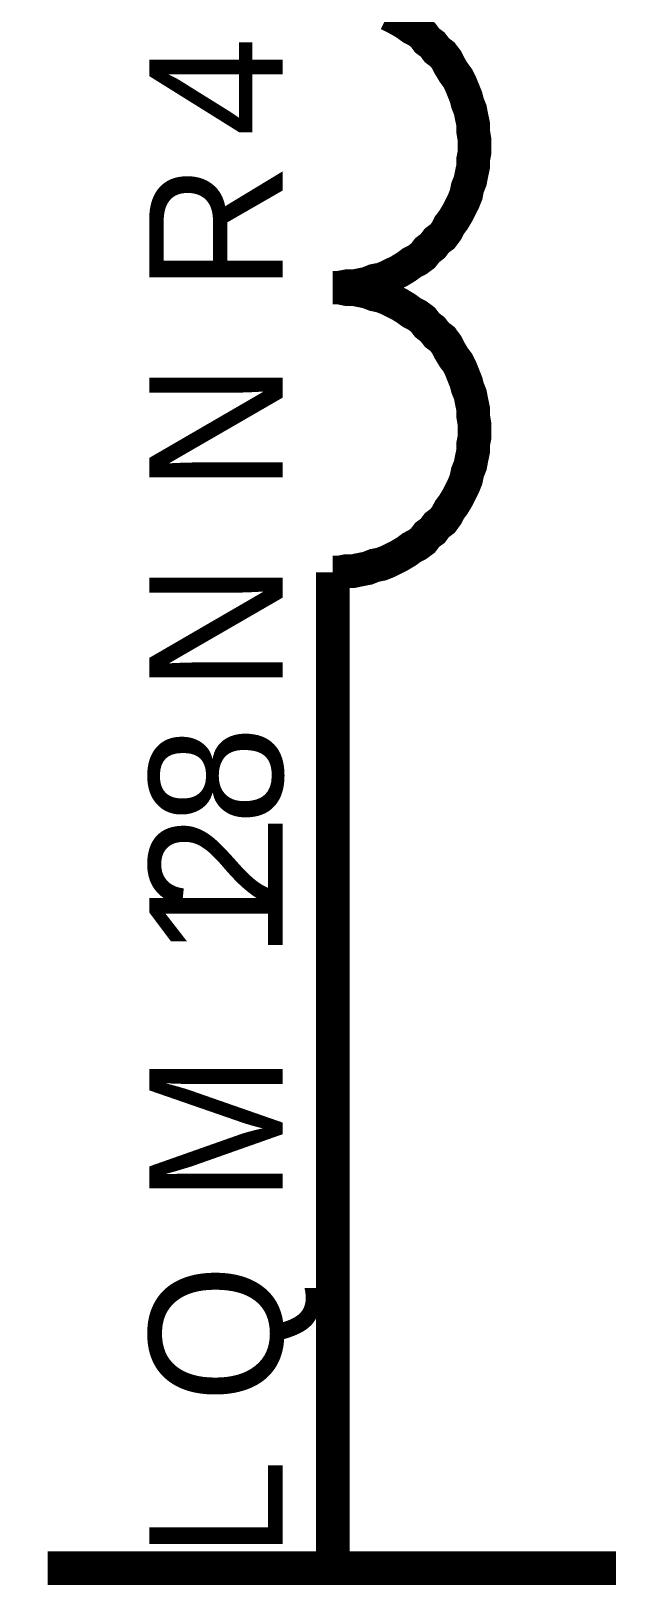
# Model space of a CAD drawing. Header units: inches. Extents: x 0 to 569, y 0 to 432.
# Drawn here: x 147.18 to 152.55, y 157.32 to 171.2 of the extents above; entities that cross this region are included whole.
import ezdxf

# ---------------------------------------------------------------- set-up
doc = ezdxf.new("R2010")
doc.units = ezdxf.units.IN
doc.layers.add('Sheet', color=255, linetype='Continuous')

msp = doc.modelspace()

# ---------------------------------------------------------------- linework, layer by layer
at = {"layer": 'Sheet'}
for points in [[(151.135, 170.173, 0.3, 0.3, 0), (151.135, 170.235, 0.3, 0.3, 0), (151.123, 170.309, 0.3, 0.3, 0), (151.123, 170.371, 0.3, 0.3, 0), (151.11, 170.433, 0.3, 0.3, 0), (151.098, 170.495, 0.3, 0.3, 0), (151.073, 170.557, 0.3, 0.3, 0), (151.061, 170.607, 0.3, 0.3, 0), (151.036, 170.669, 0.3, 0.3, 0), (151.011, 170.731, 0.3, 0.3, 0), (150.986, 170.78, 0.3, 0.3, 0), (150.949, 170.83, 0.3, 0.3, 0), (150.912, 170.892, 0.3, 0.3, 0), (150.887, 170.942, 0.3, 0.3, 0), (150.85, 170.991, 0.3, 0.3, 0), (150.8, 171.028, 0.3, 0.3, 0), (150.763, 171.078, 0.3, 0.3, 0), (150.713, 171.115, 0.3, 0.3, 0), (150.676, 171.165, 0.3, 0.3, 0), (150.626, 171.202, 0.3, 0.3, 0), (150.577, 171.227, 0.3, 0.3, 0), (150.527, 171.264, 0.3, 0.3, 0), (150.465, 171.301, 0.3, 0.3, 0), (150.416, 171.326, 0.3, 0.3, 0), (150.366, 171.351, 0.3, 0.3, 0)], [(149.87, 168.908, 0.3, 0.3, 0), (149.932, 168.908, 0.3, 0.3, 0), (149.994, 168.92, 0.3, 0.3, 0), (150.056, 168.92, 0.3, 0.3, 0), (150.118, 168.932, 0.3, 0.3, 0), (150.18, 168.945, 0.3, 0.3, 0), (150.242, 168.97, 0.3, 0.3, 0), (150.304, 168.982, 0.3, 0.3, 0), (150.366, 169.007, 0.3, 0.3, 0), (150.416, 169.032, 0.3, 0.3, 0), (150.465, 169.056, 0.3, 0.3, 0), (150.527, 169.094, 0.3, 0.3, 0), (150.577, 169.131, 0.3, 0.3, 0), (150.626, 169.156, 0.3, 0.3, 0), (150.676, 169.193, 0.3, 0.3, 0), (150.713, 169.242, 0.3, 0.3, 0), (150.763, 169.28, 0.3, 0.3, 0), (150.8, 169.329, 0.3, 0.3, 0), (150.85, 169.366, 0.3, 0.3, 0), (150.887, 169.416, 0.3, 0.3, 0), (150.912, 169.466, 0.3, 0.3, 0), (150.949, 169.515, 0.3, 0.3, 0), (150.986, 169.577, 0.3, 0.3, 0), (151.011, 169.627, 0.3, 0.3, 0), (151.036, 169.676, 0.3, 0.3, 0), (151.061, 169.738, 0.3, 0.3, 0), (151.073, 169.8, 0.3, 0.3, 0), (151.098, 169.863, 0.3, 0.3, 0), (151.11, 169.925, 0.3, 0.3, 0), (151.123, 169.987, 0.3, 0.3, 0), (151.123, 170.049, 0.3, 0.3, 0), (151.135, 170.111, 0.3, 0.3, 0), (151.135, 170.173, 0.3, 0.3, 0)], [(151.135, 167.63, 0.3, 0.3, 0), (151.135, 167.692, 0.3, 0.3, 0), (151.123, 167.767, 0.3, 0.3, 0), (151.123, 167.829, 0.3, 0.3, 0), (151.11, 167.891, 0.3, 0.3, 0), (151.098, 167.953, 0.3, 0.3, 0), (151.073, 168.015, 0.3, 0.3, 0), (151.061, 168.064, 0.3, 0.3, 0), (151.036, 168.126, 0.3, 0.3, 0), (151.011, 168.188, 0.3, 0.3, 0), (150.986, 168.238, 0.3, 0.3, 0), (150.949, 168.287, 0.3, 0.3, 0), (150.912, 168.349, 0.3, 0.3, 0), (150.887, 168.399, 0.3, 0.3, 0), (150.85, 168.449, 0.3, 0.3, 0), (150.8, 168.486, 0.3, 0.3, 0), (150.763, 168.535, 0.3, 0.3, 0), (150.713, 168.573, 0.3, 0.3, 0), (150.676, 168.622, 0.3, 0.3, 0), (150.626, 168.659, 0.3, 0.3, 0), (150.577, 168.684, 0.3, 0.3, 0), (150.527, 168.721, 0.3, 0.3, 0), (150.465, 168.759, 0.3, 0.3, 0), (150.416, 168.783, 0.3, 0.3, 0), (150.366, 168.808, 0.3, 0.3, 0), (150.304, 168.833, 0.3, 0.3, 0), (150.242, 168.846, 0.3, 0.3, 0), (150.18, 168.87, 0.3, 0.3, 0), (150.118, 168.883, 0.3, 0.3, 0), (150.056, 168.895, 0.3, 0.3, 0), (149.994, 168.895, 0.3, 0.3, 0), (149.932, 168.908, 0.3, 0.3, 0), (149.87, 168.908, 0.3, 0.3, 0)], [(149.87, 168.908, 0.3, 0.3, 0), (149.87, 168.908, 0.3, 0.3, 0), (149.87, 168.908, 0.3, 0.3, 0), (149.87, 168.908, 0.3, 0.3, 0), (149.87, 168.908, 0.3, 0.3, 0), (149.87, 168.908, 0.3, 0.3, 0), (149.87, 168.908, 0.3, 0.3, 0), (149.87, 168.908, 0.3, 0.3, 0), (149.87, 168.908, 0.3, 0.3, 0), (149.87, 168.908, 0.3, 0.3, 0), (149.87, 168.908, 0.3, 0.3, 0), (149.87, 168.908, 0.3, 0.3, 0), (149.87, 168.908, 0.3, 0.3, 0), (149.87, 168.908, 0.3, 0.3, 0), (149.87, 168.908, 0.3, 0.3, 0), (149.87, 168.908, 0.3, 0.3, 0), (149.87, 168.908, 0.3, 0.3, 0), (149.87, 168.908, 0.3, 0.3, 0), (149.87, 168.908, 0.3, 0.3, 0), (149.87, 168.908, 0.3, 0.3, 0), (149.87, 168.908, 0.3, 0.3, 0), (149.87, 168.908, 0.3, 0.3, 0), (149.87, 168.908, 0.3, 0.3, 0), (149.87, 168.908, 0.3, 0.3, 0), (149.87, 168.908, 0.3, 0.3, 0), (149.87, 168.908, 0.3, 0.3, 0), (149.87, 168.908, 0.3, 0.3, 0), (149.87, 168.908, 0.3, 0.3, 0), (149.87, 168.908, 0.3, 0.3, 0), (149.87, 168.908, 0.3, 0.3, 0), (149.87, 168.908, 0.3, 0.3, 0), (149.87, 168.908, 0.3, 0.3, 0), (149.87, 168.908, 0.3, 0.3, 0)], [(149.87, 166.365, 0.3, 0.3, 0), (149.932, 166.365, 0.3, 0.3, 0), (149.994, 166.377, 0.3, 0.3, 0), (150.056, 166.377, 0.3, 0.3, 0), (150.118, 166.39, 0.3, 0.3, 0), (150.18, 166.402, 0.3, 0.3, 0), (150.242, 166.427, 0.3, 0.3, 0), (150.304, 166.439, 0.3, 0.3, 0), (150.366, 166.464, 0.3, 0.3, 0), (150.416, 166.489, 0.3, 0.3, 0), (150.465, 166.514, 0.3, 0.3, 0), (150.527, 166.551, 0.3, 0.3, 0), (150.577, 166.588, 0.3, 0.3, 0), (150.626, 166.613, 0.3, 0.3, 0), (150.676, 166.65, 0.3, 0.3, 0), (150.713, 166.7, 0.3, 0.3, 0), (150.763, 166.737, 0.3, 0.3, 0), (150.8, 166.787, 0.3, 0.3, 0), (150.85, 166.824, 0.3, 0.3, 0), (150.887, 166.874, 0.3, 0.3, 0), (150.912, 166.923, 0.3, 0.3, 0), (150.949, 166.973, 0.3, 0.3, 0), (150.986, 167.035, 0.3, 0.3, 0), (151.011, 167.084, 0.3, 0.3, 0), (151.036, 167.134, 0.3, 0.3, 0), (151.061, 167.196, 0.3, 0.3, 0), (151.073, 167.258, 0.3, 0.3, 0), (151.098, 167.32, 0.3, 0.3, 0), (151.11, 167.382, 0.3, 0.3, 0), (151.123, 167.444, 0.3, 0.3, 0), (151.123, 167.506, 0.3, 0.3, 0), (151.135, 167.568, 0.3, 0.3, 0), (151.135, 167.63, 0.3, 0.3, 0)], [(149.87, 166.365, 0.3, 0.3, 0), (149.87, 165.1, 0.3, 0.3, 0)], [(149.87, 166.365, 0.3, 0.3, 0), (149.87, 166.105, 0.3, 0.3, 0)], [(149.87, 165.1, 0.3, 0.3, 0), (149.87, 160.015, 0.3, 0.3, 0)], [(149.87, 160.015, 0.3, 0.3, 0), (149.87, 157.473, 0.3, 0.3, 0)], [(147.327, 157.473, 0.3, 0.3, 0), (152.4, 157.473, 0.3, 0.3, 0)]]:
    msp.add_lwpolyline(points, format="xyseb", dxfattribs=at)

# ---------------------------------------------------------------- texts
for s, p in [('4', (149.423, 170.259)), ('R', (149.423, 168.87)), ('N', (149.423, 167.084)), ('N', (149.423, 165.298)), ('8', (149.423, 164.108)), ('2', (149.423, 163.314)), ('1', (149.423, 162.917)), ('M', (149.423, 160.734)), ('Q', (149.423, 158.948)), ('L', (149.423, 157.559))]:
    msp.add_text(s, height=1.191, rotation=90, dxfattribs=at).set_placement(p)

doc.saveas('drawing.dxf')
